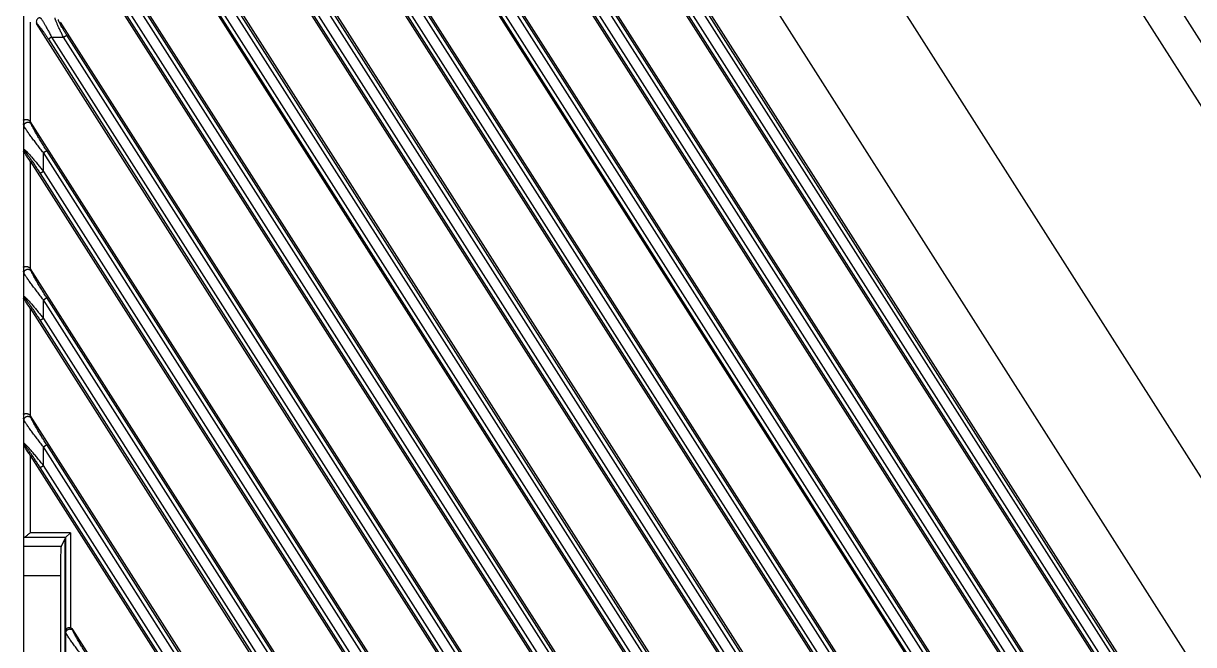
# Model space of a CAD drawing. Header units: millimetres. Extents: x 562 to 17351, y 2396 to 6995.
# Drawn here: x 2466.5 to 2586.6, y 3631.6 to 3695.2 of the extents above; entities that cross this region are included whole.
import ezdxf

# ---------------------------------------------------------------- set-up
doc = ezdxf.new("R2010")
doc.units = ezdxf.units.MM

msp = doc.modelspace()

# ---------------------------------------------------------------- linework, layer by layer
at = {"color": 7, "linetype": 'Continuous'}
for p, q in [((2466.52, 3845.454), (2466.52, 3508.454)), ((2509.806, 3815.04), (2588.156, 3692.057)), ((2468.914, 3814.088), (2660.863, 3512.788)), ((2633.287, 3614.701), (2507.583, 3812.016)), ((2485.091, 3809.168), (2673.232, 3513.846)), ((2653.811, 3512.914), (2467.254, 3805.75)), ((2652.225, 3514.315), (2468.571, 3802.594)), ((2652.561, 3514.529), (2468.907, 3802.808)), ((2467.22, 3801.709), (2651.283, 3512.788)), ((2468.235, 3800.463), (2650.668, 3514.101)), ((2468.571, 3800.677), (2651.004, 3514.315)), ((2644.207, 3512.914), (2467.254, 3790.674)), ((2642.621, 3514.315), (2468.571, 3787.518)), ((2642.957, 3514.529), (2468.907, 3787.732)), ((2467.22, 3786.634), (2641.679, 3512.788)), ((2468.571, 3785.602), (2641.4, 3514.315)), ((2468.235, 3785.388), (2641.064, 3514.101)), ((2637.317, 3508.654), (2467.254, 3775.599)), ((2635.762, 3510.005), (2468.571, 3772.443)), ((2636.098, 3510.219), (2468.907, 3772.657)), ((2467.22, 3771.559), (2634.708, 3508.654)), ((2634.205, 3509.791), (2468.235, 3770.313)), ((2634.541, 3510.005), (2468.571, 3770.527)), ((2627.713, 3508.654), (2467.254, 3760.524)), ((2626.158, 3510.005), (2468.571, 3757.367)), ((2626.494, 3510.219), (2468.907, 3757.581)), ((2467.22, 3756.483), (2625.104, 3508.654)), ((2624.601, 3509.791), (2468.235, 3755.237)), ((2624.937, 3510.005), (2468.571, 3755.451)), ((2618.109, 3508.654), (2467.254, 3745.448)), ((2616.89, 3510.219), (2468.907, 3742.506)), ((2616.554, 3510.005), (2468.571, 3742.292)), ((2614.997, 3509.791), (2468.235, 3740.162)), ((2615.333, 3510.005), (2468.571, 3740.376)), ((2471.354, 3734.918), (2615.5, 3508.654)), ((2608.505, 3508.654), (2471.602, 3723.548)), ((2471.354, 3719.843), (2603.262, 3512.788)), ((2606.95, 3510.005), (2472.88, 3720.452)), ((2607.286, 3510.219), (2473.217, 3720.666)), ((2605.729, 3510.005), (2472.88, 3718.536)), ((2605.393, 3509.791), (2472.544, 3718.322)), ((2596.186, 3512.914), (2471.602, 3708.473)), ((2594.6, 3514.315), (2472.88, 3705.377)), ((2594.936, 3514.529), (2473.217, 3705.591)), ((2471.354, 3704.768), (2593.658, 3512.788)), ((2472.544, 3703.246), (2593.044, 3514.101)), ((2472.88, 3703.461), (2593.38, 3514.315)), ((2467.22, 3695.379), (2467.22, 3685.194)), ((2467.819, 3695.24), (2584.054, 3512.788)), ((2467.819, 3695.24), (2467.904, 3695.208)), ((2586.582, 3512.914), (2470.34, 3695.379)), ((2469.415, 3693.824), (2469.079, 3693.61)), ((2469.079, 3693.61), (2583.439, 3514.101)), ((2469.415, 3693.824), (2583.775, 3514.315)), ((2469.415, 3693.824), (2470.636, 3693.824)), ((2470.636, 3693.824), (2470.972, 3694.038)), ((2584.996, 3514.315), (2470.636, 3693.824)), ((2585.332, 3514.529), (2470.972, 3694.038)), ((2466.579, 3684.73), (2466.52, 3684.933)), ((2466.579, 3682.338), (2466.579, 3684.73)), ((2467.313, 3684.944), (2467.254, 3685.147)), ((2576.978, 3512.914), (2467.254, 3685.147)), ((2466.52, 3682.321), (2466.579, 3682.338)), ((2466.532, 3682.093), (2466.641, 3682.124)), ((2468.571, 3681.99), (2468.907, 3682.204)), ((2468.571, 3680.074), (2468.571, 3681.99)), ((2575.392, 3514.315), (2468.571, 3681.99)), ((2575.728, 3514.529), (2468.907, 3682.204)), ((2467.22, 3681.106), (2467.22, 3670.118)), ((2467.22, 3681.106), (2574.45, 3512.788)), ((2468.571, 3680.074), (2468.235, 3679.86)), ((2468.571, 3680.074), (2574.171, 3514.315)), ((2468.235, 3679.86), (2573.835, 3514.101)), ((2466.579, 3669.655), (2466.52, 3669.857)), ((2466.579, 3667.263), (2466.579, 3669.655)), ((2467.313, 3669.869), (2467.254, 3670.071)), ((2567.374, 3512.914), (2467.254, 3670.071)), ((2466.52, 3667.246), (2466.579, 3667.263)), ((2466.532, 3667.017), (2466.641, 3667.049)), ((2468.571, 3666.915), (2468.907, 3667.129)), ((2468.571, 3664.999), (2468.571, 3666.915)), ((2565.788, 3514.315), (2468.571, 3666.915)), ((2566.124, 3514.529), (2468.907, 3667.129)), ((2467.22, 3666.031), (2467.22, 3655.043)), ((2467.22, 3666.031), (2564.846, 3512.788)), ((2468.571, 3664.999), (2468.235, 3664.785)), ((2468.235, 3664.785), (2564.231, 3514.101)), ((2468.571, 3664.999), (2564.567, 3514.315)), ((2466.579, 3654.579), (2466.52, 3654.782)), ((2467.313, 3654.793), (2467.254, 3654.996)), ((2560.484, 3508.654), (2467.254, 3654.996)), ((2466.579, 3652.188), (2466.579, 3654.579)), ((2466.579, 3652.188), (2466.52, 3652.17)), ((2466.532, 3651.942), (2466.641, 3651.974)), ((2468.571, 3651.84), (2468.907, 3652.054)), ((2468.571, 3649.924), (2468.571, 3651.84)), ((2558.929, 3510.005), (2468.571, 3651.84)), ((2559.265, 3510.219), (2468.907, 3652.054)), ((2467.22, 3650.956), (2467.22, 3643.029)), ((2467.22, 3650.956), (2557.876, 3508.654)), ((2468.235, 3649.709), (2468.571, 3649.924)), ((2557.709, 3510.005), (2468.571, 3649.924)), ((2557.373, 3509.791), (2468.235, 3649.709)), ((2471.354, 3643.029), (2467.22, 3643.029)), ((2471.354, 3643.029), (2470.854, 3642.53)), ((2471.354, 3643.029), (2471.354, 3633.272)), ((2470.391, 3641.603), (2466.52, 3641.603)), ((2470.854, 3642.53), (2466.557, 3642.53)), ((2470.854, 3642.529), (2470.391, 3641.603)), ((2470.767, 3642.355), (2470.767, 3603.052)), ((2470.854, 3642.529), (2470.854, 3632.976)), ((2470.317, 3638.607), (2466.52, 3638.607)), ((2470.317, 3638.607), (2470.317, 3606.801)), ((2470.881, 3632.764), (2470.854, 3632.976)), ((2470.881, 3630.341), (2470.881, 3632.764)), ((2471.617, 3632.978), (2471.602, 3633.096)), ((2550.88, 3508.654), (2471.602, 3633.096))]:
    msp.add_line(p, q, dxfattribs=at)
for centre, start, end in [((2466.98, 3682.339), 180.12821, 212.37179), ((2466.98, 3667.264), 180.12821, 212.37179), ((2466.98, 3652.189), 180.1282, 212.3718)]:
    msp.add_arc(centre, 0.402, start, end, dxfattribs=at)
for centre, major_axis, ratio, start_param, end_param in [((2466.921, 3684.922), (-0.117, 0.402), 0.9544391, -1.2744046, -1.1344426), ((2467.22, 3680.992), (-0.698, 1.104), 0.0467525, -1.496981, -0.1180012), ((2466.921, 3669.847), (-0.117, 0.402), 0.9544391, -1.2744046, -1.1344426), ((2467.22, 3665.917), (-0.698, 1.104), 0.0467525, -1.496981, -0.1180012), ((2466.921, 3654.771), (-0.117, 0.402), 0.9544391, -1.2744046, -1.1344426), ((2467.22, 3650.842), (-0.698, 1.104), 0.0467525, -1.496981, -0.1180012), ((2467.22, 3642.518), (0.7, 0), 0.0524078, 2.8125923, 3.1415927), ((2470.395, 3638.607), (0, 3), 0.0261859, 0.0523599, 1.5707963), ((2471.354, 3642.528), (0.5, 0), 0.0524078, 3.0892328, 3.1154127), ((2471.267, 3632.874), (-0.052, 0.405), 0.97951, -1.1232449, -0.3493725)]:
    msp.add_ellipse(centre, major_axis=major_axis, ratio=ratio, start_param=start_param, end_param=end_param, dxfattribs=at)
for points, knots in [([(2468.24, 3695.822), (2468.205, 3695.821), (2468.134, 3695.811), (2468.036, 3695.769), (2467.953, 3695.702), (2467.889, 3695.616), (2467.851, 3695.515), (2467.839, 3695.409), (2467.856, 3695.303), (2467.885, 3695.238), (2467.904, 3695.208)], [0, 0, 0, 0, 0.1243913, 0.2491042, 0.3741642, 0.4994757, 0.6248816, 0.7501993, 0.8752625, 1, 1, 1, 1]), ([(2468.24, 3695.822), (2468.242, 3695.821), (2468.246, 3695.818), (2468.256, 3695.812), (2468.269, 3695.8), (2468.286, 3695.782), (2468.306, 3695.759), (2468.328, 3695.731), (2468.362, 3695.686), (2468.409, 3695.618), (2468.471, 3695.525), (2468.539, 3695.416), (2468.613, 3695.295), (2468.692, 3695.161), (2468.775, 3695.017), (2468.893, 3694.808), (2469.045, 3694.531), (2469.23, 3694.184), (2469.354, 3693.945), (2469.415, 3693.824)], [0, 0, 0, 0, 0.0029084, 0.0063448, 0.0148656, 0.0256289, 0.0386255, 0.0538163, 0.0711442, 0.1119189, 0.1603122, 0.2156259, 0.2771415, 0.3441469, 0.4159501, 0.491884, 0.6536144, 0.824513, 1, 1, 1, 1]), ([(2470.636, 3693.824), (2470.576, 3693.943), (2470.458, 3694.176), (2470.316, 3694.468), (2470.209, 3694.694), (2470.134, 3694.856), (2470.063, 3695.011), (2469.999, 3695.157), (2469.941, 3695.292), (2469.89, 3695.415), (2469.848, 3695.524), (2469.818, 3695.606), (2469.799, 3695.664), (2469.788, 3695.7), (2469.78, 3695.732), (2469.773, 3695.759), (2469.77, 3695.779), (2469.769, 3695.793), (2469.769, 3695.801), (2469.77, 3695.808), (2469.771, 3695.815), (2469.773, 3695.82), (2469.775, 3695.822)], [0, 0, 0, 0, 0.1820997, 0.3593856, 0.4446106, 0.5266145, 0.6046409, 0.6778929, 0.7455429, 0.8067488, 0.8606811, 0.9065595, 0.9262616, 0.9437055, 0.9588352, 0.9716089, 0.9820139, 0.9863373, 0.990086, 0.9932799, 0.9959543, 1, 1, 1, 1]), ([(2470.972, 3694.038), (2470.913, 3694.13), (2470.799, 3694.313), (2470.634, 3694.583), (2470.482, 3694.842), (2470.366, 3695.047), (2470.284, 3695.198), (2470.232, 3695.299), (2470.194, 3695.376), (2470.168, 3695.433), (2470.152, 3695.47), (2470.137, 3695.504), (2470.126, 3695.535), (2470.117, 3695.561), (2470.11, 3695.584), (2470.106, 3695.603), (2470.105, 3695.616), (2470.106, 3695.625), (2470.107, 3695.63), (2470.109, 3695.634), (2470.11, 3695.636), (2470.111, 3695.636)], [0, 0, 0, 0, 0.1789629, 0.3538504, 0.5200134, 0.6718425, 0.7403237, 0.8026172, 0.8577529, 0.8823372, 0.9047784, 0.9249739, 0.9428297, 0.9582725, 0.9712508, 0.981752, 0.9898318, 0.9930221, 0.9957091, 0.9979851, 1, 1, 1, 1]), ([(2467.904, 3695.208), (2467.909, 3695.206), (2467.918, 3695.201), (2467.934, 3695.19), (2467.952, 3695.175), (2467.972, 3695.155), (2467.995, 3695.132), (2468.03, 3695.094), (2468.079, 3695.038), (2468.142, 3694.961), (2468.211, 3694.873), (2468.286, 3694.774), (2468.365, 3694.667), (2468.448, 3694.551), (2468.565, 3694.386), (2468.715, 3694.167), (2468.897, 3693.893), (2469.019, 3693.706), (2469.079, 3693.61)], [0, 0, 0, 0, 0.0072834, 0.0168397, 0.0287049, 0.0428465, 0.0592007, 0.077685, 0.120655, 0.1709459, 0.2277248, 0.2901844, 0.3575673, 0.4291743, 0.504361, 0.6631469, 0.8296543, 1, 1, 1, 1]), ([(2467.22, 3685.194), (2467.204, 3685.212), (2467.17, 3685.246), (2467.112, 3685.289), (2467.049, 3685.322), (2466.984, 3685.346), (2466.918, 3685.361), (2466.855, 3685.369), (2466.796, 3685.369), (2466.741, 3685.365), (2466.698, 3685.358), (2466.667, 3685.351), (2466.64, 3685.344), (2466.615, 3685.337), (2466.592, 3685.33), (2466.577, 3685.326), (2466.564, 3685.322), (2466.552, 3685.321), (2466.542, 3685.321), (2466.533, 3685.323), (2466.526, 3685.33), (2466.522, 3685.338), (2466.52, 3685.35), (2466.52, 3685.358), (2466.52, 3685.363)], [0, 0, 0, 0, 0.0920916, 0.1838301, 0.274482, 0.3630411, 0.448376, 0.5294573, 0.6054591, 0.6757655, 0.7399133, 0.7695389, 0.7974393, 0.8476763, 0.8697735, 0.8896408, 0.9071069, 0.9220743, 0.9346474, 0.9454886, 0.9560565, 0.9680868, 0.9826751, 1, 1, 1, 1]), ([(2466.579, 3684.73), (2466.579, 3684.751), (2466.584, 3684.791), (2466.6, 3684.851), (2466.626, 3684.907), (2466.661, 3684.959), (2466.705, 3685.005), (2466.754, 3685.045), (2466.81, 3685.076), (2466.87, 3685.098), (2466.932, 3685.111), (2466.996, 3685.115), (2467.059, 3685.109), (2467.12, 3685.093), (2467.177, 3685.068), (2467.23, 3685.034), (2467.276, 3684.993), (2467.302, 3684.961), (2467.313, 3684.944)], [0, 0, 0, 0, 0.0611135, 0.1226137, 0.1845343, 0.2469212, 0.3097433, 0.3729363, 0.4363978, 0.5, 0.5636022, 0.6270637, 0.6902567, 0.7530788, 0.8154657, 0.8773863, 0.9388865, 1, 1, 1, 1]), ([(2468.571, 3681.99), (2468.465, 3682.124), (2468.254, 3682.391), (2467.944, 3682.79), (2467.692, 3683.12), (2467.497, 3683.38), (2467.356, 3683.569), (2467.22, 3683.754), (2467.091, 3683.933), (2466.971, 3684.103), (2466.86, 3684.263), (2466.776, 3684.389), (2466.716, 3684.482), (2466.678, 3684.544), (2466.644, 3684.601), (2466.616, 3684.65), (2466.597, 3684.687), (2466.585, 3684.713), (2466.581, 3684.725), (2466.579, 3684.73)], [0, 0, 0, 0, 0.1510371, 0.300586, 0.4470164, 0.5184388, 0.588237, 0.6559924, 0.7211778, 0.7831006, 0.8408478, 0.893205, 0.9168788, 0.9385734, 0.9580179, 0.9749282, 0.9890128, 0.9949094, 1, 1, 1, 1]), ([(2468.907, 3682.204), (2468.825, 3682.334), (2468.661, 3682.592), (2468.42, 3682.98), (2468.224, 3683.301), (2468.071, 3683.555), (2467.96, 3683.741), (2467.852, 3683.925), (2467.748, 3684.104), (2467.65, 3684.277), (2467.558, 3684.442), (2467.487, 3684.573), (2467.436, 3684.672), (2467.402, 3684.739), (2467.372, 3684.8), (2467.347, 3684.855), (2467.33, 3684.897), (2467.319, 3684.925), (2467.315, 3684.938), (2467.313, 3684.944)], [0, 0, 0, 0, 0.1450714, 0.2891493, 0.4311314, 0.5009079, 0.569567, 0.6368032, 0.7022111, 0.7652303, 0.8250742, 0.8805964, 0.9062333, 0.9300936, 0.9518322, 0.9710444, 0.9872639, 0.9940987, 1, 1, 1, 1]), ([(2466.579, 3682.338), (2466.581, 3682.339), (2466.585, 3682.339), (2466.593, 3682.336), (2466.603, 3682.332), (2466.615, 3682.325), (2466.628, 3682.316), (2466.649, 3682.3), (2466.679, 3682.275), (2466.718, 3682.239), (2466.763, 3682.196), (2466.812, 3682.147), (2466.865, 3682.092), (2466.922, 3682.032), (2467.003, 3681.945), (2467.11, 3681.827), (2467.243, 3681.676), (2467.382, 3681.516), (2467.525, 3681.349), (2467.671, 3681.176), (2467.82, 3680.999), (2467.969, 3680.818), (2468.119, 3680.635), (2468.321, 3680.387), (2468.471, 3680.2), (2468.571, 3680.074)], [0, 0, 0, 0, 0.0020355, 0.0047651, 0.008306, 0.0127011, 0.0179562, 0.0240633, 0.0387455, 0.0565196, 0.0771057, 0.1002084, 0.1255385, 0.1528246, 0.1818224, 0.2441016, 0.3109327, 0.381227, 0.4541671, 0.5291242, 0.6056186, 0.6832713, 0.7617698, 0.840872, 1, 1, 1, 1]), ([(2466.52, 3682.091), (2466.52, 3682.092), (2466.52, 3682.093), (2466.52, 3682.095), (2466.521, 3682.097), (2466.523, 3682.097), (2466.525, 3682.097), (2466.527, 3682.096), (2466.53, 3682.095), (2466.531, 3682.093), (2466.532, 3682.093)], [0, 0, 0, 0, 0.134296, 0.2398382, 0.325336, 0.4080876, 0.5082504, 0.6377943, 0.8012696, 1, 1, 1, 1]), ([(2466.641, 3682.124), (2466.643, 3682.125), (2466.646, 3682.125), (2466.65, 3682.123), (2466.656, 3682.121), (2466.664, 3682.115), (2466.674, 3682.107), (2466.686, 3682.096), (2466.7, 3682.083), (2466.715, 3682.067), (2466.738, 3682.042), (2466.769, 3682.006), (2466.808, 3681.957), (2466.851, 3681.903), (2466.897, 3681.843), (2466.945, 3681.778), (2467.013, 3681.686), (2467.101, 3681.564), (2467.208, 3681.411), (2467.319, 3681.251), (2467.431, 3681.086), (2467.545, 3680.918), (2467.66, 3680.746), (2467.775, 3680.571), (2467.89, 3680.395), (2468.044, 3680.158), (2468.159, 3679.98), (2468.235, 3679.86)], [0, 0, 0, 0, 0.0019877, 0.0032768, 0.0048006, 0.0086051, 0.0134509, 0.0193278, 0.0262057, 0.0340361, 0.0427635, 0.0626752, 0.0854649, 0.1106912, 0.1379553, 0.1669325, 0.197336, 0.2615681, 0.3292677, 0.399486, 0.4715685, 0.5450421, 0.6195522, 0.6948366, 0.7706795, 0.8469202, 1, 1, 1, 1]), ([(2467.22, 3670.118), (2467.204, 3670.137), (2467.17, 3670.171), (2467.112, 3670.213), (2467.049, 3670.247), (2466.984, 3670.271), (2466.918, 3670.286), (2466.855, 3670.293), (2466.796, 3670.294), (2466.741, 3670.29), (2466.698, 3670.283), (2466.667, 3670.276), (2466.64, 3670.269), (2466.615, 3670.262), (2466.592, 3670.255), (2466.577, 3670.25), (2466.564, 3670.247), (2466.552, 3670.245), (2466.542, 3670.245), (2466.533, 3670.248), (2466.526, 3670.254), (2466.522, 3670.263), (2466.52, 3670.274), (2466.52, 3670.283), (2466.52, 3670.287)], [0, 0, 0, 0, 0.0920904, 0.1838269, 0.2744778, 0.3630357, 0.4483692, 0.5294491, 0.6054521, 0.6757624, 0.7399143, 0.7695414, 0.797443, 0.8476802, 0.8697761, 0.8896432, 0.9071086, 0.9220752, 0.9346481, 0.9454889, 0.9560575, 0.9680871, 0.982675, 1, 1, 1, 1]), ([(2466.579, 3669.655), (2466.579, 3669.675), (2466.584, 3669.716), (2466.6, 3669.776), (2466.626, 3669.832), (2466.661, 3669.884), (2466.705, 3669.93), (2466.754, 3669.969), (2466.81, 3670), (2466.87, 3670.023), (2466.932, 3670.036), (2466.996, 3670.04), (2467.059, 3670.033), (2467.12, 3670.018), (2467.177, 3669.993), (2467.23, 3669.959), (2467.276, 3669.918), (2467.302, 3669.886), (2467.313, 3669.869)], [0, 0, 0, 0, 0.0611135, 0.1226137, 0.1845343, 0.2469212, 0.3097433, 0.3729363, 0.4363978, 0.5, 0.5636022, 0.6270637, 0.6902567, 0.7530788, 0.8154657, 0.8773863, 0.9388865, 1, 1, 1, 1]), ([(2468.571, 3666.915), (2468.465, 3667.049), (2468.254, 3667.315), (2467.944, 3667.714), (2467.692, 3668.044), (2467.497, 3668.304), (2467.356, 3668.494), (2467.22, 3668.679), (2467.091, 3668.858), (2466.971, 3669.028), (2466.86, 3669.188), (2466.776, 3669.314), (2466.716, 3669.407), (2466.678, 3669.469), (2466.644, 3669.525), (2466.616, 3669.575), (2466.597, 3669.612), (2466.585, 3669.638), (2466.581, 3669.649), (2466.579, 3669.655)], [0, 0, 0, 0, 0.1510371, 0.300586, 0.4470164, 0.5184388, 0.588237, 0.6559924, 0.7211778, 0.7831006, 0.8408478, 0.893205, 0.9168788, 0.9385734, 0.9580179, 0.9749282, 0.9890128, 0.9949094, 1, 1, 1, 1]), ([(2468.907, 3667.129), (2468.825, 3667.258), (2468.661, 3667.517), (2468.42, 3667.904), (2468.224, 3668.225), (2468.071, 3668.479), (2467.96, 3668.666), (2467.852, 3668.85), (2467.748, 3669.029), (2467.65, 3669.202), (2467.558, 3669.366), (2467.487, 3669.498), (2467.436, 3669.596), (2467.402, 3669.663), (2467.372, 3669.725), (2467.347, 3669.78), (2467.33, 3669.821), (2467.319, 3669.85), (2467.315, 3669.863), (2467.313, 3669.869)], [0, 0, 0, 0, 0.1450714, 0.2891493, 0.4311314, 0.5009079, 0.569567, 0.6368032, 0.7022111, 0.7652303, 0.8250742, 0.8805964, 0.9062333, 0.9300936, 0.9518322, 0.9710444, 0.9872639, 0.9940987, 1, 1, 1, 1]), ([(2466.52, 3667.016), (2466.52, 3667.017), (2466.52, 3667.018), (2466.52, 3667.02), (2466.521, 3667.021), (2466.523, 3667.022), (2466.525, 3667.022), (2466.527, 3667.021), (2466.53, 3667.019), (2466.531, 3667.018), (2466.532, 3667.017)], [0, 0, 0, 0, 0.134296, 0.2398382, 0.325336, 0.4080876, 0.5082504, 0.6377943, 0.8012696, 1, 1, 1, 1]), ([(2466.579, 3667.263), (2466.581, 3667.264), (2466.585, 3667.263), (2466.593, 3667.261), (2466.603, 3667.256), (2466.615, 3667.249), (2466.628, 3667.24), (2466.649, 3667.225), (2466.679, 3667.2), (2466.718, 3667.164), (2466.763, 3667.121), (2466.812, 3667.071), (2466.865, 3667.017), (2466.922, 3666.957), (2467.003, 3666.869), (2467.11, 3666.751), (2467.243, 3666.601), (2467.382, 3666.441), (2467.525, 3666.274), (2467.671, 3666.101), (2467.82, 3665.924), (2467.969, 3665.743), (2468.119, 3665.56), (2468.321, 3665.312), (2468.471, 3665.124), (2468.571, 3664.999)], [0, 0, 0, 0, 0.0020355, 0.0047651, 0.008306, 0.0127011, 0.0179562, 0.0240633, 0.0387455, 0.0565196, 0.0771057, 0.1002084, 0.1255385, 0.1528246, 0.1818224, 0.2441016, 0.3109327, 0.381227, 0.4541671, 0.5291242, 0.6056186, 0.6832713, 0.7617698, 0.840872, 1, 1, 1, 1]), ([(2466.641, 3667.049), (2466.643, 3667.049), (2466.646, 3667.049), (2466.65, 3667.048), (2466.656, 3667.045), (2466.664, 3667.04), (2466.674, 3667.032), (2466.686, 3667.021), (2466.7, 3667.007), (2466.715, 3666.992), (2466.738, 3666.967), (2466.769, 3666.931), (2466.808, 3666.882), (2466.851, 3666.827), (2466.897, 3666.767), (2466.945, 3666.703), (2467.013, 3666.611), (2467.101, 3666.489), (2467.208, 3666.336), (2467.319, 3666.176), (2467.431, 3666.011), (2467.545, 3665.842), (2467.66, 3665.67), (2467.775, 3665.496), (2467.89, 3665.32), (2468.044, 3665.083), (2468.159, 3664.904), (2468.235, 3664.785)], [0, 0, 0, 0, 0.0019877, 0.0032768, 0.0048006, 0.0086051, 0.0134509, 0.0193278, 0.0262057, 0.0340361, 0.0427635, 0.0626752, 0.0854649, 0.1106912, 0.1379553, 0.1669325, 0.197336, 0.2615681, 0.3292677, 0.399486, 0.4715685, 0.5450421, 0.6195522, 0.6948366, 0.7706795, 0.8469202, 1, 1, 1, 1]), ([(2467.22, 3655.043), (2467.204, 3655.061), (2467.17, 3655.095), (2467.112, 3655.138), (2467.049, 3655.171), (2466.984, 3655.195), (2466.918, 3655.21), (2466.855, 3655.218), (2466.796, 3655.219), (2466.741, 3655.214), (2466.698, 3655.207), (2466.667, 3655.201), (2466.64, 3655.194), (2466.615, 3655.186), (2466.592, 3655.179), (2466.577, 3655.175), (2466.564, 3655.172), (2466.552, 3655.17), (2466.542, 3655.17), (2466.533, 3655.173), (2466.526, 3655.179), (2466.522, 3655.188), (2466.52, 3655.199), (2466.52, 3655.207), (2466.52, 3655.212)], [0, 0, 0, 0, 0.0920916, 0.1838301, 0.274482, 0.3630411, 0.448376, 0.5294573, 0.6054591, 0.6757655, 0.7399133, 0.7695389, 0.7974393, 0.8476763, 0.8697735, 0.8896408, 0.9071069, 0.9220743, 0.9346474, 0.9454886, 0.9560565, 0.9680868, 0.9826751, 1, 1, 1, 1]), ([(2466.579, 3654.579), (2466.579, 3654.6), (2466.584, 3654.641), (2466.6, 3654.7), (2466.626, 3654.757), (2466.661, 3654.809), (2466.705, 3654.855), (2466.754, 3654.894), (2466.81, 3654.925), (2466.87, 3654.947), (2466.932, 3654.961), (2466.996, 3654.964), (2467.059, 3654.958), (2467.12, 3654.942), (2467.177, 3654.917), (2467.23, 3654.884), (2467.276, 3654.842), (2467.302, 3654.81), (2467.313, 3654.793)], [0, 0, 0, 0, 0.0611135, 0.1226137, 0.1845343, 0.2469212, 0.3097433, 0.3729363, 0.4363978, 0.5, 0.5636022, 0.6270637, 0.6902567, 0.7530788, 0.8154657, 0.8773863, 0.9388865, 1, 1, 1, 1]), ([(2468.907, 3652.054), (2468.825, 3652.183), (2468.661, 3652.442), (2468.42, 3652.829), (2468.224, 3653.15), (2468.071, 3653.404), (2467.96, 3653.591), (2467.852, 3653.774), (2467.748, 3653.953), (2467.65, 3654.126), (2467.558, 3654.291), (2467.487, 3654.422), (2467.436, 3654.521), (2467.402, 3654.588), (2467.372, 3654.65), (2467.347, 3654.705), (2467.33, 3654.746), (2467.319, 3654.775), (2467.315, 3654.787), (2467.313, 3654.793)], [0, 0, 0, 0, 0.1450714, 0.2891493, 0.4311314, 0.5009079, 0.569567, 0.6368032, 0.7022111, 0.7652303, 0.8250742, 0.8805964, 0.9062333, 0.9300936, 0.9518322, 0.9710444, 0.9872639, 0.9940987, 1, 1, 1, 1]), ([(2468.571, 3651.84), (2468.465, 3651.973), (2468.254, 3652.24), (2467.944, 3652.639), (2467.692, 3652.969), (2467.497, 3653.229), (2467.356, 3653.419), (2467.22, 3653.604), (2467.091, 3653.782), (2466.971, 3653.953), (2466.86, 3654.113), (2466.776, 3654.238), (2466.716, 3654.331), (2466.678, 3654.393), (2466.644, 3654.45), (2466.616, 3654.5), (2466.597, 3654.537), (2466.585, 3654.562), (2466.581, 3654.574), (2466.579, 3654.579)], [0, 0, 0, 0, 0.1510371, 0.300586, 0.4470164, 0.5184388, 0.588237, 0.6559924, 0.7211778, 0.7831006, 0.8408478, 0.893205, 0.9168788, 0.9385734, 0.9580179, 0.9749282, 0.9890128, 0.9949094, 1, 1, 1, 1]), ([(2466.52, 3651.94), (2466.52, 3651.941), (2466.52, 3651.943), (2466.52, 3651.945), (2466.521, 3651.946), (2466.523, 3651.947), (2466.525, 3651.946), (2466.527, 3651.945), (2466.53, 3651.944), (2466.531, 3651.943), (2466.532, 3651.942)], [0, 0, 0, 0, 0.134296, 0.2398382, 0.325336, 0.4080876, 0.5082504, 0.6377943, 0.8012696, 1, 1, 1, 1]), ([(2468.571, 3649.924), (2468.471, 3650.049), (2468.321, 3650.236), (2468.119, 3650.484), (2467.969, 3650.668), (2467.82, 3650.848), (2467.671, 3651.026), (2467.525, 3651.198), (2467.382, 3651.366), (2467.243, 3651.525), (2467.11, 3651.676), (2467.003, 3651.794), (2466.922, 3651.882), (2466.865, 3651.941), (2466.812, 3651.996), (2466.763, 3652.045), (2466.718, 3652.088), (2466.679, 3652.124), (2466.649, 3652.149), (2466.628, 3652.165), (2466.615, 3652.174), (2466.603, 3652.181), (2466.593, 3652.185), (2466.585, 3652.188), (2466.581, 3652.188), (2466.579, 3652.188)], [0, 0, 0, 0, 0.1591247, 0.238223, 0.3167265, 0.3943805, 0.4708778, 0.5458341, 0.6187704, 0.689065, 0.7558959, 0.8181733, 0.8471692, 0.8744561, 0.8997855, 0.9228886, 0.9434749, 0.9612498, 0.9759333, 0.982041, 0.987297, 0.9916929, 0.9952343, 0.9979642, 1, 1, 1, 1]), ([(2468.235, 3649.709), (2468.159, 3649.829), (2468.044, 3650.008), (2467.89, 3650.244), (2467.775, 3650.421), (2467.66, 3650.595), (2467.545, 3650.767), (2467.431, 3650.936), (2467.319, 3651.101), (2467.208, 3651.261), (2467.101, 3651.414), (2467.013, 3651.536), (2466.945, 3651.628), (2466.897, 3651.692), (2466.851, 3651.752), (2466.808, 3651.807), (2466.769, 3651.855), (2466.738, 3651.891), (2466.715, 3651.916), (2466.7, 3651.932), (2466.686, 3651.945), (2466.674, 3651.956), (2466.664, 3651.965), (2466.656, 3651.97), (2466.65, 3651.972), (2466.646, 3651.974), (2466.643, 3651.974), (2466.641, 3651.974)], [0, 0, 0, 0, 0.1530794, 0.2293176, 0.3051642, 0.3804507, 0.4549647, 0.5284358, 0.6005186, 0.6707379, 0.7384339, 0.802663, 0.8330677, 0.862042, 0.8893066, 0.9145314, 0.9373208, 0.9572322, 0.96596, 0.9737909, 0.9806693, 0.986547, 0.9913937, 0.9951987, 0.9967228, 0.9980121, 1, 1, 1, 1]), ([(2466.557, 3642.53), (2466.561, 3642.53), (2466.569, 3642.532), (2466.581, 3642.536), (2466.594, 3642.542), (2466.614, 3642.552), (2466.642, 3642.568), (2466.677, 3642.591), (2466.715, 3642.618), (2466.77, 3642.659), (2466.843, 3642.716), (2466.933, 3642.789), (2467.027, 3642.867), (2467.123, 3642.947), (2467.187, 3643.002), (2467.22, 3643.029)], [0, 0, 0, 0, 0.0134627, 0.0289579, 0.0464714, 0.0659319, 0.1102482, 0.1609222, 0.2169327, 0.2773605, 0.4084286, 0.5492483, 0.6963745, 0.84732, 1, 1, 1, 1]), ([(2471.354, 3633.272), (2471.319, 3633.28), (2471.25, 3633.288), (2471.15, 3633.278), (2471.061, 3633.25), (2470.987, 3633.208), (2470.929, 3633.157), (2470.887, 3633.1), (2470.862, 3633.039), (2470.855, 3632.997), (2470.854, 3632.976)], [0, 0, 0, 0, 0.1608989, 0.3147415, 0.4564942, 0.5847421, 0.7006379, 0.8065446, 0.9053093, 1, 1, 1, 1]), ([(2470.881, 3632.764), (2470.881, 3632.785), (2470.885, 3632.827), (2470.901, 3632.888), (2470.926, 3632.946), (2470.96, 3632.999), (2471.003, 3633.047), (2471.053, 3633.087), (2471.109, 3633.119), (2471.169, 3633.141), (2471.232, 3633.154), (2471.296, 3633.157), (2471.36, 3633.15), (2471.421, 3633.133), (2471.48, 3633.107), (2471.533, 3633.072), (2471.579, 3633.029), (2471.606, 3632.996), (2471.617, 3632.978)], [0, 0, 0, 0, 0.0617708, 0.1236744, 0.1857239, 0.2479744, 0.3104293, 0.3730813, 0.4359006, 0.4988414, 0.5618457, 0.6248497, 0.6877889, 0.7506049, 0.8132543, 0.8756998, 0.9379562, 1, 1, 1, 1]), ([(2472.88, 3630), (2472.771, 3630.137), (2472.554, 3630.412), (2472.287, 3630.756), (2472.078, 3631.029), (2471.925, 3631.231), (2471.776, 3631.43), (2471.632, 3631.624), (2471.494, 3631.813), (2471.363, 3631.995), (2471.242, 3632.167), (2471.148, 3632.304), (2471.08, 3632.407), (2471.035, 3632.477), (2470.994, 3632.543), (2470.958, 3632.602), (2470.929, 3632.654), (2470.908, 3632.693), (2470.896, 3632.72), (2470.889, 3632.737), (2470.884, 3632.751), (2470.882, 3632.76), (2470.881, 3632.764)], [0, 0, 0, 0, 0.1544449, 0.3072695, 0.3825336, 0.4566922, 0.5294318, 0.6003765, 0.6690454, 0.7348223, 0.7968969, 0.8541833, 0.8805946, 0.9052261, 0.9278269, 0.9481104, 0.9657694, 0.9804847, 0.9866458, 0.9919647, 0.996419, 1, 1, 1, 1]), ([(2473.217, 3630.214), (2473.132, 3630.347), (2472.964, 3630.612), (2472.757, 3630.945), (2472.595, 3631.209), (2472.476, 3631.406), (2472.359, 3631.6), (2472.245, 3631.791), (2472.136, 3631.979), (2472.03, 3632.161), (2471.931, 3632.337), (2471.853, 3632.478), (2471.795, 3632.585), (2471.756, 3632.66), (2471.72, 3632.731), (2471.688, 3632.796), (2471.661, 3632.854), (2471.643, 3632.897), (2471.631, 3632.928), (2471.624, 3632.947), (2471.62, 3632.964), (2471.618, 3632.974), (2471.617, 3632.978)], [0, 0, 0, 0, 0.1478542, 0.2946362, 0.3672645, 0.4391534, 0.5100877, 0.5797992, 0.6479353, 0.7140285, 0.7774245, 0.83718, 0.8652802, 0.8918983, 0.9167475, 0.9394751, 0.9596635, 0.9768213, 0.984101, 0.9904265, 0.9957408, 1, 1, 1, 1])]:
    msp.add_open_spline(points, degree=3, knots=knots, dxfattribs=at)

doc.saveas('drawing.dxf')
